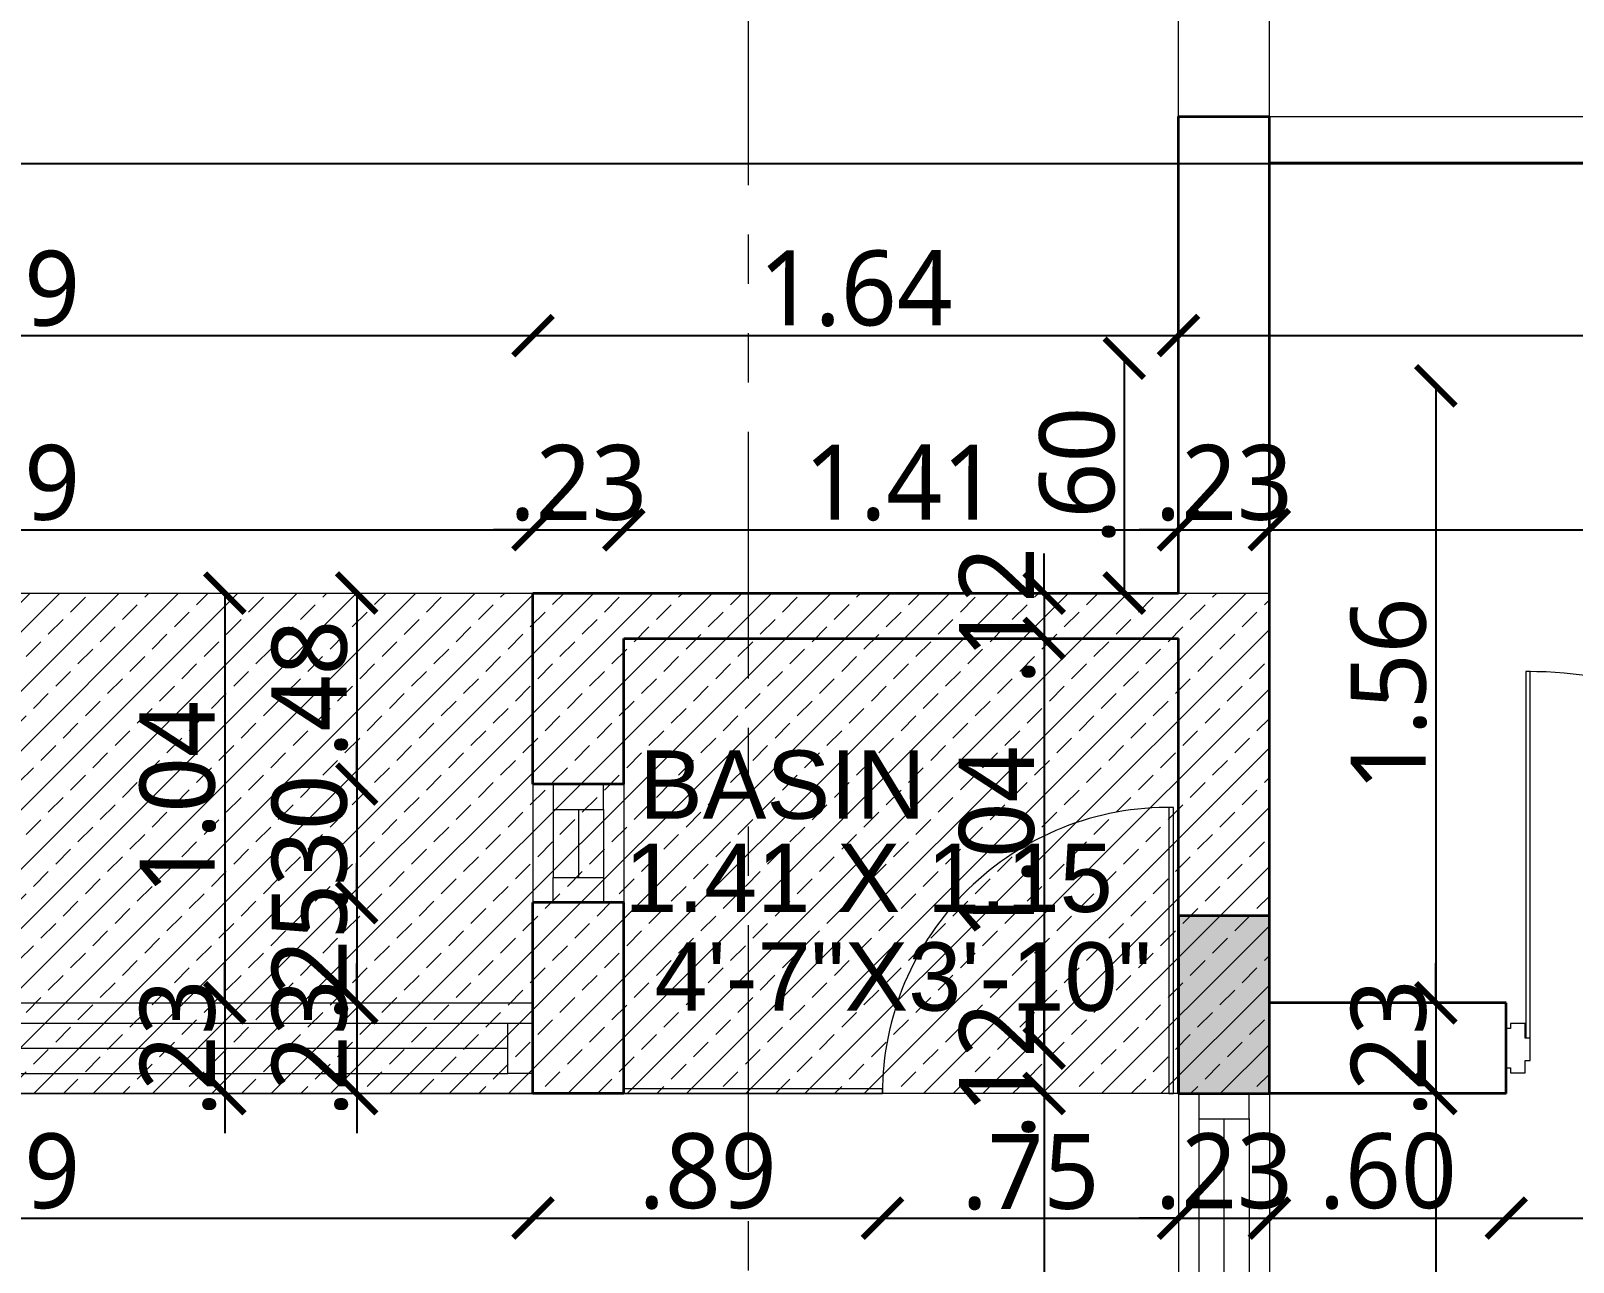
# Model space of a CAD drawing. Extents: x 2450 to 2649, y -7 to 131.
# Drawn here: x 2465.113 to 2469.02, y 97.065 to 100.185 of the extents above; entities that cross this region are included whole.
import ezdxf

# ---------------------------------------------------------------- set-up
doc = ezdxf.new("R2010")
doc.units = 0
doc.header["$MEASUREMENT"] = 0
doc.header["$PDMODE"] = 34
doc.linetypes.add('HIDDEN', pattern=[0.375, 0.25, -0.125])
doc.linetypes.add('PHANTOM2', pattern=[1.25, 0.625, -0.125, 0.125, -0.125, 0.125, -0.125])
for name, color, linetype, lineweight in [('COLUMN', 5, 'Continuous', 35), ('DOOR-WINDOW', 35, 'Continuous', 13), ('DROP', 35, 'Continuous', 13), ('SECTION LINE', 3, 'PHANTOM2', 5), ('terrace-02', 63, 'Continuous', 18), ('TEXT-1', 7, 'Continuous', 9), ('WALL', 30, 'Continuous', 35), ('WINDOW-LINE', 25, 'Continuous', 9)]:
    doc.layers.add(name, color=color, linetype=linetype, lineweight=lineweight)
for name, color, linetype, lineweight, true_color in [('COULMN HATCH', 7, 'Continuous', 13, 0xadadad), ('DIM_1', 7, 'Continuous', 13, 0x000000), ('HEATCH BEAM BOTTOM', 7, 'Continuous', 13, 0x92bdc9), ('R.C.C PROJATION', 7, 'HIDDEN', 13, 0xa32900)]:
    doc.layers.add(name, color=color, linetype=linetype, lineweight=lineweight, true_color=true_color)
doc.styles.add('ARIAL', font='arial.ttf')
doc.styles.get("Standard").update_dxf_attribs({"font": 'malgunsl.ttf'})
doc.dimstyles.new('R07', dxfattribs={"dimtxt": 0.19, "dimasz": 0.1, "dimexe": 0.18, "dimexo": 0.0625, "dimgap": 0.02, "dimtad": 1, "dimzin": 4, "dimdsep": 46, "dimtxsty": 'Standard', "dimblk": 'ARCHTICK', "dimcen": 0, "dimse1": 1, "dimse2": 1, "dimclrd": 256, "dimclre": 48, "dimclrt": 256, "dimadec": 0, "dimazin": 0, "dimtm": 1e-09, "dimtfac": 1, "dimtix": 1, "dimtmove": 1, "dimatfit": 3, "dimfxl": 0.18, "dimtolj": 1, "dimtzin": 0, "dimlwe": 15, "dimarcsym": 0})

# ---------------------------------------------------------------- blocks, each defined once
blk = doc.blocks.new('*U24')
at = {"layer": 'WINDOW-LINE'}
for p, q in [((175536.9, -38809.01), (175536.9, -38700.03)), ((175545.9, -38809.01), (175545.9, -38700.03))]:
    blk.add_line(p, q, dxfattribs=at)
at = {"layer": 'WINDOW-LINE', "color": 35, "true_color": 0x9d754d}
for p, q in [((175538.9, -38806.51), (175538.9, -38702.53)), ((175543.9, -38806.51), (175543.9, -38702.53))]:
    blk.add_line(p, q, dxfattribs=at)
at = {"layer": 'WINDOW-LINE', "color": 4, "true_color": 0x24ffff}
blk.add_line((175541.4, -38806.51), (175541.4, -38702.53), dxfattribs=at)
at = {"layer": 'WINDOW-LINE'}
for points in [[(175536.9, -38700.03), (175545.9, -38700.03), (175545.9, -38700.03), (175536.9, -38700.03)], [(175536.9, -38809.01), (175545.9, -38809.01), (175545.9, -38809.01), (175536.9, -38809.01)]]:
    blk.add_lwpolyline(points, close=True, dxfattribs=at)
at = {"layer": 'WINDOW-LINE', "color": 35, "true_color": 0x9d754d}
for points in [[(175538.9, -38700.03), (175543.9, -38700.03), (175543.9, -38702.53), (175538.9, -38702.53)], [(175538.9, -38809.01), (175543.9, -38809.01), (175543.9, -38806.51), (175538.9, -38806.51)]]:
    blk.add_lwpolyline(points, close=True, dxfattribs=at)
blk = doc.blocks.new('*U44')
at = {"layer": 'WINDOW-LINE'}
for p, q in [((2075.6488, -36.0147), (2075.6488, -38.8247)), ((2075.8788, -36.0147), (2075.8788, -38.8247))]:
    blk.add_line(p, q, dxfattribs=at)
at = {"layer": 'WINDOW-LINE', "color": 35, "true_color": 0x9d754d}
for p, q in [((2075.6999, -36.0786), (2075.6999, -38.7609)), ((2075.8276, -36.0786), (2075.8276, -38.7609))]:
    blk.add_line(p, q, dxfattribs=at)
at = {"layer": 'WINDOW-LINE', "color": 4, "true_color": 0x24ffff}
blk.add_line((2075.7638, -36.0786), (2075.7638, -38.7609), dxfattribs=at)
at = {"layer": 'WINDOW-LINE'}
blk.add_lwpolyline([(2075.6488, -36.0147), (2075.8788, -36.0147), (2075.8788, -36.0147), (2075.6488, -36.0147)], close=True, dxfattribs=at)
at = {"layer": 'WINDOW-LINE', "color": 35, "true_color": 0x9d754d}
blk.add_lwpolyline([(2075.6999, -36.0147), (2075.8276, -36.0147), (2075.8276, -36.0786), (2075.6999, -36.0786)], close=True, dxfattribs=at)
blk = doc.blocks.new('*U15')
at = {"layer": 'DOOR-WINDOW'}
for points in [[(0.0492, 0.954), (0.0492, 0.0263), (0.0605, 0.0263), (0.0605, 0.954), (0.0492, 0.954)], [(0, 0.05), (0, -0.05), (0.0105, -0.05), (0.0105, -0.0625), (0.048, -0.0625), (0.048, -0.0313), (0.0605, -0.0313), (0.0605, 0.025), (0.048, 0.025), (0.048, 0.0625), (0.0105, 0.0625), (0.0105, 0.05)], [(1.05, 0.05), (1.05, -0.05), (1.0395, -0.05), (1.0395, -0.0625), (1.002, -0.0625), (1.002, -0.0313), (0.9895, -0.0313), (0.9895, 0.025), (1.002, 0.025), (1.002, 0.0625), (1.0395, 0.0625), (1.0395, 0.05)]]:
    blk.add_lwpolyline(points, close=True, dxfattribs=at)
blk.add_arc((0.0605, 0.025), 0.929, 360, 90.3667, dxfattribs=at)
blk = doc.blocks.new('*U49')
at = {"layer": 'WINDOW-LINE'}
for p, q in [((175536.9, -38711.77), (175536.9, -38700.03)), ((175545.9, -38711.77), (175545.9, -38700.03))]:
    blk.add_line(p, q, dxfattribs=at)
at = {"layer": 'WINDOW-LINE', "color": 35, "true_color": 0x9d754d}
for p, q in [((175538.9, -38709.27), (175538.9, -38702.53)), ((175543.9, -38709.27), (175543.9, -38702.53))]:
    blk.add_line(p, q, dxfattribs=at)
at = {"layer": 'WINDOW-LINE', "color": 4, "true_color": 0x24ffff}
blk.add_line((175541.4, -38709.27), (175541.4, -38702.53), dxfattribs=at)
at = {"layer": 'WINDOW-LINE'}
for points in [[(175536.9, -38700.03), (175545.9, -38700.03), (175545.9, -38700.03), (175536.9, -38700.03)], [(175536.9, -38711.77), (175545.9, -38711.77), (175545.9, -38711.77), (175536.9, -38711.77)]]:
    blk.add_lwpolyline(points, close=True, dxfattribs=at)
at = {"layer": 'WINDOW-LINE', "color": 35, "true_color": 0x9d754d}
for points in [[(175538.9, -38700.03), (175543.9, -38700.03), (175543.9, -38702.53), (175538.9, -38702.53)], [(175538.9, -38711.77), (175543.9, -38711.77), (175543.9, -38709.27), (175538.9, -38709.27)]]:
    blk.add_lwpolyline(points, close=True, dxfattribs=at)
blk = doc.blocks.new('_ArchTick')
at = {"color": 0, "linetype": 'ByBlock', "const_width": 0.15}
blk.add_lwpolyline([(-0.5, -0.5), (0.5, 0.5)], dxfattribs=at)
blk = doc.blocks.new('*D3632')
at = {"layer": 'DEFPOINTS', "color": 0, "transparency": 16777216}
for p in [(2466.3851, 98.9208), (2466.3851, 98.7604), (2463.6001, 98.5304)]:
    blk.add_point(p, dxfattribs=at)
at = {"layer": 'DIM_1', "lineweight": -2, "transparency": 16777216}
blk.add_line((2463.6001, 98.9208), (2466.3851, 98.9208), dxfattribs=at)
at = {"layer": 'DIM_1', "lineweight": -2, "transparency": 16777216, "xscale": 0.1, "yscale": 0.1, "zscale": 0.1, "rotation": 180}
blk.add_blockref('_ArchTick', (2463.6001, 98.9208), dxfattribs=at)
at = {"layer": 'DIM_1', "lineweight": -2, "transparency": 16777216, "xscale": 0.1, "yscale": 0.1, "zscale": 0.1}
blk.add_blockref('_ArchTick', (2466.3851, 98.9208), dxfattribs=at)
at = {"layer": 'DIM_1', "transparency": 16777216, "insert": (2464.9926, 99.0391), "char_height": 0.19, "attachment_point": 5}
blk.add_mtext('\\A1;2.79', dxfattribs=at)
blk = doc.blocks.new('*D3633')
at = {"layer": 'DEFPOINTS', "color": 0, "transparency": 16777216}
for p in [(2466.6151, 98.9208), (2466.3851, 98.7604), (2466.6151, 98.6454)]:
    blk.add_point(p, dxfattribs=at)
at = {"layer": 'DIM_1', "lineweight": -2, "transparency": 16777216}
for p, q in [((2466.3851, 98.9208), (2466.2851, 98.9208)), ((2466.3851, 98.9208), (2466.6151, 98.9208)), ((2466.6151, 98.9208), (2466.7151, 98.9208))]:
    blk.add_line(p, q, dxfattribs=at)
at = {"layer": 'DIM_1', "lineweight": -2, "transparency": 16777216, "xscale": 0.1, "yscale": 0.1, "zscale": 0.1}
blk.add_blockref('_ArchTick', (2466.3851, 98.9208), dxfattribs=at)
at = {"layer": 'DIM_1', "lineweight": -2, "transparency": 16777216, "xscale": 0.1, "yscale": 0.1, "zscale": 0.1, "rotation": 180}
blk.add_blockref('_ArchTick', (2466.6151, 98.9208), dxfattribs=at)
at = {"layer": 'DIM_1', "transparency": 16777216, "insert": (2466.5001, 99.0391), "char_height": 0.19, "attachment_point": 5}
blk.add_mtext('\\A1;.23', dxfattribs=at)
blk = doc.blocks.new('*D3634')
at = {"layer": 'DEFPOINTS', "color": 0, "transparency": 16777216}
for p in [(2468.0201, 98.9208), (2466.6151, 98.6454), (2468.0201, 98.6454)]:
    blk.add_point(p, dxfattribs=at)
at = {"layer": 'DIM_1', "lineweight": -2, "transparency": 16777216}
blk.add_line((2466.6151, 98.9208), (2468.0201, 98.9208), dxfattribs=at)
at = {"layer": 'DIM_1', "lineweight": -2, "transparency": 16777216, "xscale": 0.1, "yscale": 0.1, "zscale": 0.1, "rotation": 180}
blk.add_blockref('_ArchTick', (2466.6151, 98.9208), dxfattribs=at)
at = {"layer": 'DIM_1', "lineweight": -2, "transparency": 16777216, "xscale": 0.1, "yscale": 0.1, "zscale": 0.1}
blk.add_blockref('_ArchTick', (2468.0201, 98.9208), dxfattribs=at)
at = {"layer": 'DIM_1', "transparency": 16777216, "insert": (2467.3176, 99.0393), "char_height": 0.19, "attachment_point": 5}
blk.add_mtext('\\A1;1.41', dxfattribs=at)
blk = doc.blocks.new('*D3635')
at = {"layer": 'DEFPOINTS', "color": 0, "transparency": 16777216}
for p in [(2468.2501, 98.9208), (2468.0201, 98.6454), (2468.2501, 98.6454)]:
    blk.add_point(p, dxfattribs=at)
at = {"layer": 'DIM_1', "lineweight": -2, "transparency": 16777216}
for p, q in [((2468.0201, 98.9208), (2467.9201, 98.9208)), ((2468.0201, 98.9208), (2468.2501, 98.9208)), ((2468.2501, 98.9208), (2468.3501, 98.9208))]:
    blk.add_line(p, q, dxfattribs=at)
at = {"layer": 'DIM_1', "lineweight": -2, "transparency": 16777216, "xscale": 0.1, "yscale": 0.1, "zscale": 0.1}
blk.add_blockref('_ArchTick', (2468.0201, 98.9208), dxfattribs=at)
at = {"layer": 'DIM_1', "lineweight": -2, "transparency": 16777216, "xscale": 0.1, "yscale": 0.1, "zscale": 0.1, "rotation": 180}
blk.add_blockref('_ArchTick', (2468.2501, 98.9208), dxfattribs=at)
at = {"layer": 'DIM_1', "transparency": 16777216, "insert": (2468.1351, 99.0391), "char_height": 0.19, "attachment_point": 5}
blk.add_mtext('\\A1;.23', dxfattribs=at)
blk = doc.blocks.new('*D3636')
at = {"layer": 'DEFPOINTS', "color": 0, "transparency": 16777216}
for p in [(2472.8201, 98.9208), (2468.2501, 98.6454), (2472.8201, 98.6454)]:
    blk.add_point(p, dxfattribs=at)
at = {"layer": 'DIM_1', "lineweight": -2, "transparency": 16777216}
blk.add_line((2468.2501, 98.9208), (2472.8201, 98.9208), dxfattribs=at)
at = {"layer": 'DIM_1', "lineweight": -2, "transparency": 16777216, "xscale": 0.1, "yscale": 0.1, "zscale": 0.1, "rotation": 180}
blk.add_blockref('_ArchTick', (2468.2501, 98.9208), dxfattribs=at)
at = {"layer": 'DIM_1', "lineweight": -2, "transparency": 16777216, "xscale": 0.1, "yscale": 0.1, "zscale": 0.1}
blk.add_blockref('_ArchTick', (2472.8201, 98.9208), dxfattribs=at)
at = {"layer": 'DIM_1', "transparency": 16777216, "insert": (2470.5351, 99.0375), "char_height": 0.19, "attachment_point": 5}
blk.add_mtext('\\A1;4.57', dxfattribs=at)
blk = doc.blocks.new('*D3641')
at = {"layer": 'DEFPOINTS', "color": 0, "transparency": 16777216}
for p in [(2466.3851, 99.4128), (2463.6001, 98.879), (2466.3851, 98.879)]:
    blk.add_point(p, dxfattribs=at)
at = {"layer": 'DIM_1', "lineweight": -2, "transparency": 16777216}
blk.add_line((2463.6001, 99.4128), (2466.3851, 99.4128), dxfattribs=at)
at = {"layer": 'DIM_1', "lineweight": -2, "transparency": 16777216, "xscale": 0.1, "yscale": 0.1, "zscale": 0.1, "rotation": 180}
blk.add_blockref('_ArchTick', (2463.6001, 99.4128), dxfattribs=at)
at = {"layer": 'DIM_1', "lineweight": -2, "transparency": 16777216, "xscale": 0.1, "yscale": 0.1, "zscale": 0.1}
blk.add_blockref('_ArchTick', (2466.3851, 99.4128), dxfattribs=at)
at = {"layer": 'DIM_1', "transparency": 16777216, "insert": (2464.9926, 99.531), "char_height": 0.19, "attachment_point": 5}
blk.add_mtext('\\A1;2.79', dxfattribs=at)
blk = doc.blocks.new('*D3642')
at = {"layer": 'DEFPOINTS', "color": 0, "transparency": 16777216}
for p in [(2468.0201, 99.4128), (2466.3851, 98.879), (2468.0201, 98.879)]:
    blk.add_point(p, dxfattribs=at)
at = {"layer": 'DIM_1', "lineweight": -2, "transparency": 16777216}
blk.add_line((2466.3851, 99.4128), (2468.0201, 99.4128), dxfattribs=at)
at = {"layer": 'DIM_1', "lineweight": -2, "transparency": 16777216, "xscale": 0.1, "yscale": 0.1, "zscale": 0.1, "rotation": 180}
blk.add_blockref('_ArchTick', (2466.3851, 99.4128), dxfattribs=at)
at = {"layer": 'DIM_1', "lineweight": -2, "transparency": 16777216, "xscale": 0.1, "yscale": 0.1, "zscale": 0.1}
blk.add_blockref('_ArchTick', (2468.0201, 99.4128), dxfattribs=at)
at = {"layer": 'DIM_1', "transparency": 16777216, "insert": (2467.2026, 99.5315), "char_height": 0.19, "attachment_point": 5}
blk.add_mtext('\\A1;1.64', dxfattribs=at)
blk = doc.blocks.new('*D3643')
at = {"layer": 'DEFPOINTS', "color": 0, "transparency": 16777216}
for p in [(2473.0501, 99.4128), (2468.0201, 98.879), (2473.0501, 98.764)]:
    blk.add_point(p, dxfattribs=at)
at = {"layer": 'DIM_1', "lineweight": -2, "transparency": 16777216}
blk.add_line((2468.0201, 99.4128), (2473.0501, 99.4128), dxfattribs=at)
at = {"layer": 'DIM_1', "lineweight": -2, "transparency": 16777216, "xscale": 0.1, "yscale": 0.1, "zscale": 0.1, "rotation": 180}
blk.add_blockref('_ArchTick', (2468.0201, 99.4128), dxfattribs=at)
at = {"layer": 'DIM_1', "lineweight": -2, "transparency": 16777216, "xscale": 0.1, "yscale": 0.1, "zscale": 0.1}
blk.add_blockref('_ArchTick', (2473.0501, 99.4128), dxfattribs=at)
at = {"layer": 'DIM_1', "transparency": 16777216, "insert": (2470.5351, 99.5311), "char_height": 0.19, "attachment_point": 5}
blk.add_mtext('\\A1;5.03', dxfattribs=at)
blk = doc.blocks.new('*D3315')
at = {"layer": 'DEFPOINTS', "color": 0, "transparency": 16777216}
for p in [(2466.3851, 98.7604), (2465.6045, 97.7224), (2466.3851, 97.7224)]:
    blk.add_point(p, dxfattribs=at)
at = {"layer": 'DIM_1', "lineweight": -2, "transparency": 16777216}
blk.add_line((2465.6045, 98.7604), (2465.6045, 97.7224), dxfattribs=at)
at = {"layer": 'DIM_1', "lineweight": -2, "transparency": 16777216, "xscale": 0.1, "yscale": 0.1, "zscale": 0.1}
for p, rotation in [((2465.6045, 98.7604), 90), ((2465.6045, 97.7224), 270)]:
    blk.add_blockref('_ArchTick', p, dxfattribs=dict(at, rotation=rotation))
at = {"layer": 'DIM_1', "transparency": 16777216, "insert": (2465.4857, 98.2414), "char_height": 0.19, "attachment_point": 5, "rotation": 90}
blk.add_mtext('\\A1;1.04', dxfattribs=at)
blk = doc.blocks.new('*D3316')
at = {"layer": 'DEFPOINTS', "color": 0, "transparency": 16777216}
for p in [(2466.3851, 97.7224), (2465.6045, 97.4924), (2466.3851, 97.4924)]:
    blk.add_point(p, dxfattribs=at)
at = {"layer": 'DIM_1', "lineweight": -2, "transparency": 16777216}
for p, q in [((2465.6045, 97.7224), (2465.6045, 97.8224)), ((2465.6045, 97.7224), (2465.6045, 97.4924)), ((2465.6045, 97.4924), (2465.6045, 97.3924))]:
    blk.add_line(p, q, dxfattribs=at)
at = {"layer": 'DIM_1', "lineweight": -2, "transparency": 16777216, "xscale": 0.1, "yscale": 0.1, "zscale": 0.1}
for p, rotation in [((2465.6045, 97.7224), 270), ((2465.6045, 97.4924), 90)]:
    blk.add_blockref('_ArchTick', p, dxfattribs=dict(at, rotation=rotation))
at = {"layer": 'DIM_1', "transparency": 16777216, "insert": (2465.4862, 97.6074), "char_height": 0.19, "attachment_point": 5, "rotation": 90}
blk.add_mtext('\\A1;.23', dxfattribs=at)
blk = doc.blocks.new('*D3317')
at = {"layer": 'DEFPOINTS', "color": 0, "transparency": 16777216}
for p in [(2468.0201, 98.7604), (2467.6797, 98.6454), (2468.0201, 98.6454)]:
    blk.add_point(p, dxfattribs=at)
at = {"layer": 'DIM_1', "lineweight": -2, "transparency": 16777216}
for p, q in [((2467.6797, 98.7604), (2467.6797, 98.8604)), ((2467.6797, 98.7604), (2467.6797, 98.6454)), ((2467.6797, 98.6454), (2467.6797, 98.5454))]:
    blk.add_line(p, q, dxfattribs=at)
at = {"layer": 'DIM_1', "lineweight": -2, "transparency": 16777216, "xscale": 0.1, "yscale": 0.1, "zscale": 0.1}
for p, rotation in [((2467.6797, 98.7604), 270), ((2467.6797, 98.6454), 90)]:
    blk.add_blockref('_ArchTick', p, dxfattribs=dict(at, rotation=rotation))
at = {"layer": 'DIM_1', "transparency": 16777216, "insert": (2467.5612, 98.7029), "char_height": 0.19, "attachment_point": 5, "rotation": 90}
blk.add_mtext('\\A1;.12', dxfattribs=at)
blk = doc.blocks.new('*D3318')
at = {"layer": 'DEFPOINTS', "color": 0, "transparency": 16777216}
for p in [(2468.0201, 98.6454), (2466.6151, 97.6074), (2467.6797, 97.6074)]:
    blk.add_point(p, dxfattribs=at)
at = {"layer": 'DIM_1', "lineweight": -2, "transparency": 16777216}
blk.add_line((2467.6797, 98.6454), (2467.6797, 97.6074), dxfattribs=at)
at = {"layer": 'DIM_1', "lineweight": -2, "transparency": 16777216, "xscale": 0.1, "yscale": 0.1, "zscale": 0.1}
for p, rotation in [((2467.6797, 98.6454), 90), ((2467.6797, 97.6074), 270)]:
    blk.add_blockref('_ArchTick', p, dxfattribs=dict(at, rotation=rotation))
at = {"layer": 'DIM_1', "transparency": 16777216, "insert": (2467.5609, 98.1264), "char_height": 0.19, "attachment_point": 5, "rotation": 90}
blk.add_mtext('\\A1;1.04', dxfattribs=at)
blk = doc.blocks.new('*D3319')
at = {"layer": 'DEFPOINTS', "color": 0, "transparency": 16777216}
for p in [(2466.6151, 97.6074), (2466.8276, 97.4924), (2467.6797, 97.4924)]:
    blk.add_point(p, dxfattribs=at)
at = {"layer": 'DIM_1', "lineweight": -2, "transparency": 16777216}
for p, q in [((2467.6797, 97.6074), (2467.6797, 97.7074)), ((2467.6797, 97.6074), (2467.6797, 97.4924)), ((2467.6797, 97.4924), (2467.6797, 97.3924))]:
    blk.add_line(p, q, dxfattribs=at)
at = {"layer": 'DIM_1', "lineweight": -2, "transparency": 16777216, "xscale": 0.1, "yscale": 0.1, "zscale": 0.1}
for p, rotation in [((2467.6797, 97.6074), 270), ((2467.6797, 97.4924), 90)]:
    blk.add_blockref('_ArchTick', p, dxfattribs=dict(at, rotation=rotation))
at = {"layer": 'DIM_1', "transparency": 16777216, "insert": (2467.5612, 97.5499), "char_height": 0.19, "attachment_point": 5, "rotation": 90}
blk.add_mtext('\\A1;.12', dxfattribs=at)
blk = doc.blocks.new('*D3320')
at = {"layer": 'DEFPOINTS', "color": 0, "transparency": 16777216}
for p in [(2466.8276, 97.4924), (2467.6797, 93.6824), (2467.7201, 93.6824)]:
    blk.add_point(p, dxfattribs=at)
at = {"layer": 'DIM_1', "lineweight": -2, "transparency": 16777216}
blk.add_line((2467.6797, 97.4924), (2467.6797, 93.6824), dxfattribs=at)
at = {"layer": 'DIM_1', "lineweight": -2, "transparency": 16777216, "xscale": 0.1, "yscale": 0.1, "zscale": 0.1}
for p, rotation in [((2467.6797, 97.4924), 90), ((2467.6797, 93.6824), 270)]:
    blk.add_blockref('_ArchTick', p, dxfattribs=dict(at, rotation=rotation))
at = {"layer": 'DIM_1', "transparency": 16777216, "insert": (2467.5609, 95.5874), "char_height": 0.19, "attachment_point": 5, "rotation": 90}
blk.add_mtext('\\A1;3.81', dxfattribs=at)
blk = doc.blocks.new('*D3338')
at = {"layer": 'DEFPOINTS', "color": 0, "transparency": 16777216}
for p in [(2468.2501, 99.2854), (2468.5502, 97.7225), (2468.6716, 97.7225)]:
    blk.add_point(p, dxfattribs=at)
at = {"layer": 'DIM_1', "lineweight": -2, "transparency": 16777216}
blk.add_line((2468.6716, 99.2854), (2468.6716, 97.7225), dxfattribs=at)
at = {"layer": 'DIM_1', "lineweight": -2, "transparency": 16777216, "xscale": 0.1, "yscale": 0.1, "zscale": 0.1}
for p, rotation in [((2468.6716, 99.2854), 90), ((2468.6716, 97.7225), 270)]:
    blk.add_blockref('_ArchTick', p, dxfattribs=dict(at, rotation=rotation))
at = {"layer": 'DIM_1', "transparency": 16777216, "insert": (2468.5529, 98.5039), "char_height": 0.19, "attachment_point": 5, "rotation": 90}
blk.add_mtext('\\A1;1.56', dxfattribs=at)
blk = doc.blocks.new('*D3339')
at = {"layer": 'DEFPOINTS', "color": 0, "transparency": 16777216}
for p in [(2468.5502, 97.7225), (2468.5502, 97.4925), (2468.6716, 97.4925)]:
    blk.add_point(p, dxfattribs=at)
at = {"layer": 'DIM_1', "lineweight": -2, "transparency": 16777216}
for p, q in [((2468.6716, 97.7225), (2468.6716, 97.8225)), ((2468.6716, 97.7225), (2468.6716, 97.4925)), ((2468.6716, 97.4925), (2468.6716, 97.3925))]:
    blk.add_line(p, q, dxfattribs=at)
at = {"layer": 'DIM_1', "lineweight": -2, "transparency": 16777216, "xscale": 0.1, "yscale": 0.1, "zscale": 0.1}
for p, rotation in [((2468.6716, 97.7225), 270), ((2468.6716, 97.4925), 90)]:
    blk.add_blockref('_ArchTick', p, dxfattribs=dict(at, rotation=rotation))
at = {"layer": 'DIM_1', "transparency": 16777216, "insert": (2468.5533, 97.6075), "char_height": 0.19, "attachment_point": 5, "rotation": 90}
blk.add_mtext('\\A1;.23', dxfattribs=at)
blk = doc.blocks.new('*D3340')
at = {"layer": 'DEFPOINTS', "color": 0, "transparency": 16777216}
for p in [(2468.5502, 97.4925), (2468.4701, 93.6824), (2468.6716, 93.6824)]:
    blk.add_point(p, dxfattribs=at)
at = {"layer": 'DIM_1', "lineweight": -2, "transparency": 16777216}
blk.add_line((2468.6716, 97.4925), (2468.6716, 93.6824), dxfattribs=at)
at = {"layer": 'DIM_1', "lineweight": -2, "transparency": 16777216, "xscale": 0.1, "yscale": 0.1, "zscale": 0.1}
for p, rotation in [((2468.6716, 97.4925), 90), ((2468.6716, 93.6824), 270)]:
    blk.add_blockref('_ArchTick', p, dxfattribs=dict(at, rotation=rotation))
at = {"layer": 'DIM_1', "transparency": 16777216, "insert": (2468.5528, 95.5874), "char_height": 0.19, "attachment_point": 5, "rotation": 90}
blk.add_mtext('\\A1;3.81', dxfattribs=at)
blk = doc.blocks.new('*D3745')
at = {"layer": 'DEFPOINTS', "color": 0, "transparency": 16777216}
for p in [(2466.3851, 97.6074), (2463.6001, 97.4924), (2466.3851, 97.177)]:
    blk.add_point(p, dxfattribs=at)
at = {"layer": 'DIM_1', "lineweight": -2, "transparency": 16777216}
blk.add_line((2463.6001, 97.177), (2466.3851, 97.177), dxfattribs=at)
at = {"layer": 'DIM_1', "lineweight": -2, "transparency": 16777216, "xscale": 0.1, "yscale": 0.1, "zscale": 0.1, "rotation": 180}
blk.add_blockref('_ArchTick', (2463.6001, 97.177), dxfattribs=at)
at = {"layer": 'DIM_1', "lineweight": -2, "transparency": 16777216, "xscale": 0.1, "yscale": 0.1, "zscale": 0.1}
blk.add_blockref('_ArchTick', (2466.3851, 97.177), dxfattribs=at)
at = {"layer": 'DIM_1', "transparency": 16777216, "insert": (2464.9926, 97.2952), "char_height": 0.19, "attachment_point": 5}
blk.add_mtext('\\A1;2.79', dxfattribs=at)
blk = doc.blocks.new('*D3746')
at = {"layer": 'DEFPOINTS', "color": 0, "transparency": 16777216}
for p in [(2466.3851, 97.6074), (2467.2701, 97.5499), (2467.2701, 97.177)]:
    blk.add_point(p, dxfattribs=at)
at = {"layer": 'DIM_1', "lineweight": -2, "transparency": 16777216}
blk.add_line((2466.3851, 97.177), (2467.2701, 97.177), dxfattribs=at)
at = {"layer": 'DIM_1', "lineweight": -2, "transparency": 16777216, "xscale": 0.1, "yscale": 0.1, "zscale": 0.1, "rotation": 180}
blk.add_blockref('_ArchTick', (2466.3851, 97.177), dxfattribs=at)
at = {"layer": 'DIM_1', "lineweight": -2, "transparency": 16777216, "xscale": 0.1, "yscale": 0.1, "zscale": 0.1}
blk.add_blockref('_ArchTick', (2467.2701, 97.177), dxfattribs=at)
at = {"layer": 'DIM_1', "transparency": 16777216, "insert": (2466.8276, 97.2953), "char_height": 0.19, "attachment_point": 5}
blk.add_mtext('\\A1;.89', dxfattribs=at)
blk = doc.blocks.new('*D3747')
at = {"layer": 'DEFPOINTS', "color": 0, "transparency": 16777216}
for p in [(2467.2701, 97.5499), (2468.0201, 97.5499), (2468.0201, 97.177)]:
    blk.add_point(p, dxfattribs=at)
at = {"layer": 'DIM_1', "lineweight": -2, "transparency": 16777216}
blk.add_line((2467.2701, 97.177), (2468.0201, 97.177), dxfattribs=at)
at = {"layer": 'DIM_1', "lineweight": -2, "transparency": 16777216, "xscale": 0.1, "yscale": 0.1, "zscale": 0.1, "rotation": 180}
blk.add_blockref('_ArchTick', (2467.2701, 97.177), dxfattribs=at)
at = {"layer": 'DIM_1', "lineweight": -2, "transparency": 16777216, "xscale": 0.1, "yscale": 0.1, "zscale": 0.1}
blk.add_blockref('_ArchTick', (2468.0201, 97.177), dxfattribs=at)
at = {"layer": 'DIM_1', "transparency": 16777216, "insert": (2467.6451, 97.2936), "char_height": 0.19, "attachment_point": 5}
blk.add_mtext('\\A1;.75', dxfattribs=at)
blk = doc.blocks.new('*D3748')
at = {"layer": 'DEFPOINTS', "color": 0, "transparency": 16777216}
for p in [(2468.0201, 97.5499), (2468.2502, 97.4924), (2468.2502, 97.177)]:
    blk.add_point(p, dxfattribs=at)
at = {"layer": 'DIM_1', "lineweight": -2, "transparency": 16777216}
for p, q in [((2468.0201, 97.177), (2467.9201, 97.177)), ((2468.0201, 97.177), (2468.2502, 97.177)), ((2468.2502, 97.177), (2468.3502, 97.177))]:
    blk.add_line(p, q, dxfattribs=at)
at = {"layer": 'DIM_1', "lineweight": -2, "transparency": 16777216, "xscale": 0.1, "yscale": 0.1, "zscale": 0.1}
blk.add_blockref('_ArchTick', (2468.0201, 97.177), dxfattribs=at)
at = {"layer": 'DIM_1', "lineweight": -2, "transparency": 16777216, "xscale": 0.1, "yscale": 0.1, "zscale": 0.1, "rotation": 180}
blk.add_blockref('_ArchTick', (2468.2502, 97.177), dxfattribs=at)
at = {"layer": 'DIM_1', "transparency": 16777216, "insert": (2468.1352, 97.2953), "char_height": 0.19, "attachment_point": 5}
blk.add_mtext('\\A1;.23', dxfattribs=at)
blk = doc.blocks.new('*D3749')
at = {"layer": 'DEFPOINTS', "color": 0, "transparency": 16777216}
for p in [(2468.2502, 97.4924), (2468.8502, 97.4925), (2468.8502, 97.177)]:
    blk.add_point(p, dxfattribs=at)
at = {"layer": 'DIM_1', "lineweight": -2, "transparency": 16777216}
blk.add_line((2468.2502, 97.177), (2468.8502, 97.177), dxfattribs=at)
at = {"layer": 'DIM_1', "lineweight": -2, "transparency": 16777216, "xscale": 0.1, "yscale": 0.1, "zscale": 0.1, "rotation": 180}
blk.add_blockref('_ArchTick', (2468.2502, 97.177), dxfattribs=at)
at = {"layer": 'DIM_1', "lineweight": -2, "transparency": 16777216, "xscale": 0.1, "yscale": 0.1, "zscale": 0.1}
blk.add_blockref('_ArchTick', (2468.8502, 97.177), dxfattribs=at)
at = {"layer": 'DIM_1', "transparency": 16777216, "insert": (2468.5502, 97.2953), "char_height": 0.19, "attachment_point": 5}
blk.add_mtext('\\A1;.60', dxfattribs=at)
blk = doc.blocks.new('*D3750')
at = {"layer": 'DEFPOINTS', "color": 0, "transparency": 16777216}
for p in [(2468.8502, 97.4925), (2469.9002, 97.4925), (2469.9002, 97.177)]:
    blk.add_point(p, dxfattribs=at)
at = {"layer": 'DIM_1', "lineweight": -2, "transparency": 16777216}
blk.add_line((2468.8502, 97.177), (2469.9002, 97.177), dxfattribs=at)
at = {"layer": 'DIM_1', "lineweight": -2, "transparency": 16777216, "xscale": 0.1, "yscale": 0.1, "zscale": 0.1, "rotation": 180}
blk.add_blockref('_ArchTick', (2468.8502, 97.177), dxfattribs=at)
at = {"layer": 'DIM_1', "lineweight": -2, "transparency": 16777216, "xscale": 0.1, "yscale": 0.1, "zscale": 0.1}
blk.add_blockref('_ArchTick', (2469.9002, 97.177), dxfattribs=at)
at = {"layer": 'DIM_1', "transparency": 16777216, "insert": (2469.3752, 97.2958), "char_height": 0.19, "attachment_point": 5}
blk.add_mtext('\\A1;1.05', dxfattribs=at)
blk = doc.blocks.new('*D3760')
at = {"layer": 'DEFPOINTS', "color": 0, "transparency": 16777216}
for p in [(2468.0201, 97.4924), (2463.1501, 96.3824), (2468.0201, 96.0245)]:
    blk.add_point(p, dxfattribs=at)
at = {"layer": 'DIM_1', "lineweight": -2, "transparency": 16777216}
blk.add_line((2463.1501, 96.0245), (2468.0201, 96.0245), dxfattribs=at)
at = {"layer": 'DIM_1', "lineweight": -2, "transparency": 16777216, "xscale": 0.1, "yscale": 0.1, "zscale": 0.1, "rotation": 180}
blk.add_blockref('_ArchTick', (2463.1501, 96.0245), dxfattribs=at)
at = {"layer": 'DIM_1', "lineweight": -2, "transparency": 16777216, "xscale": 0.1, "yscale": 0.1, "zscale": 0.1}
blk.add_blockref('_ArchTick', (2468.0201, 96.0245), dxfattribs=at)
at = {"layer": 'DIM_1', "transparency": 16777216, "insert": (2465.5851, 96.1428), "char_height": 0.19, "attachment_point": 5}
blk.add_mtext('\\A1;4.87', dxfattribs=at)
blk = doc.blocks.new('*D3761')
at = {"layer": 'DEFPOINTS', "color": 0, "transparency": 16777216}
for p in [(2468.0201, 97.4924), (2468.2501, 97.4924), (2468.2501, 96.0245)]:
    blk.add_point(p, dxfattribs=at)
at = {"layer": 'DIM_1', "lineweight": -2, "transparency": 16777216}
for p, q in [((2468.0201, 96.0245), (2467.9201, 96.0245)), ((2468.0201, 96.0245), (2468.2501, 96.0245)), ((2468.2501, 96.0245), (2468.3501, 96.0245))]:
    blk.add_line(p, q, dxfattribs=at)
at = {"layer": 'DIM_1', "lineweight": -2, "transparency": 16777216, "xscale": 0.1, "yscale": 0.1, "zscale": 0.1}
blk.add_blockref('_ArchTick', (2468.0201, 96.0245), dxfattribs=at)
at = {"layer": 'DIM_1', "lineweight": -2, "transparency": 16777216, "xscale": 0.1, "yscale": 0.1, "zscale": 0.1, "rotation": 180}
blk.add_blockref('_ArchTick', (2468.2501, 96.0245), dxfattribs=at)
at = {"layer": 'DIM_1', "transparency": 16777216, "insert": (2468.1351, 96.1428), "char_height": 0.19, "attachment_point": 5}
blk.add_mtext('\\A1;.23', dxfattribs=at)
blk = doc.blocks.new('*D3762')
at = {"layer": 'DEFPOINTS', "color": 0, "transparency": 16777216}
for p in [(2468.2501, 97.4924), (2472.8202, 96.6875), (2472.8202, 96.0245)]:
    blk.add_point(p, dxfattribs=at)
at = {"layer": 'DIM_1', "lineweight": -2, "transparency": 16777216}
blk.add_line((2468.2501, 96.0245), (2472.8202, 96.0245), dxfattribs=at)
at = {"layer": 'DIM_1', "lineweight": -2, "transparency": 16777216, "xscale": 0.1, "yscale": 0.1, "zscale": 0.1, "rotation": 180}
blk.add_blockref('_ArchTick', (2468.2501, 96.0245), dxfattribs=at)
at = {"layer": 'DIM_1', "lineweight": -2, "transparency": 16777216, "xscale": 0.1, "yscale": 0.1, "zscale": 0.1}
blk.add_blockref('_ArchTick', (2472.8202, 96.0245), dxfattribs=at)
at = {"layer": 'DIM_1', "transparency": 16777216, "insert": (2470.5352, 96.1411), "char_height": 0.19, "attachment_point": 5}
blk.add_mtext('\\A1;4.57', dxfattribs=at)
blk = doc.blocks.new('*D3834')
at = {"layer": 'DEFPOINTS', "color": 0, "transparency": 16777216}
for p in [(2455.1828, 99.8479), (2473.0501, 99.2854), (2455.1828, 98.7604)]:
    blk.add_point(p, dxfattribs=at)
at = {"layer": 'DIM_1', "lineweight": -2, "transparency": 16777216}
blk.add_line((2473.0501, 99.8479), (2455.1828, 99.8479), dxfattribs=at)
at = {"layer": 'DIM_1', "lineweight": -2, "transparency": 16777216, "xscale": 0.1, "yscale": 0.1, "zscale": 0.1, "rotation": 180}
blk.add_blockref('_ArchTick', (2455.1828, 99.8479), dxfattribs=at)
at = {"layer": 'DIM_1', "lineweight": -2, "transparency": 16777216, "xscale": 0.1, "yscale": 0.1, "zscale": 0.1}
blk.add_blockref('_ArchTick', (2473.0501, 99.8479), dxfattribs=at)
at = {"layer": 'DIM_1', "transparency": 16777216, "insert": (2464.1165, 99.9667), "char_height": 0.19, "attachment_point": 5}
blk.add_mtext('\\A1;17.87', dxfattribs=at)
blk = doc.blocks.new('*D4112')
at = {"layer": 'DEFPOINTS', "color": 0, "transparency": 16777216}
for p in [(2466.3851, 98.7604), (2465.9386, 98.2764), (2466.5001, 98.2764)]:
    blk.add_point(p, dxfattribs=at)
at = {"layer": 'DIM_1', "lineweight": -2, "transparency": 16777216}
blk.add_line((2465.9386, 98.7604), (2465.9386, 98.2764), dxfattribs=at)
at = {"layer": 'DIM_1', "lineweight": -2, "transparency": 16777216, "xscale": 0.1, "yscale": 0.1, "zscale": 0.1}
for p, rotation in [((2465.9386, 98.7604), 90), ((2465.9386, 98.2764), 270)]:
    blk.add_blockref('_ArchTick', p, dxfattribs=dict(at, rotation=rotation))
at = {"layer": 'DIM_1', "transparency": 16777216, "insert": (2465.8203, 98.5184), "char_height": 0.19, "attachment_point": 5, "rotation": 90}
blk.add_mtext('\\A1;.48', dxfattribs=at)
blk = doc.blocks.new('*D4113')
at = {"layer": 'DEFPOINTS', "color": 0, "transparency": 16777216}
for p in [(2466.5001, 98.2764), (2465.9386, 97.9764), (2466.5001, 97.9764)]:
    blk.add_point(p, dxfattribs=at)
at = {"layer": 'DIM_1', "lineweight": -2, "transparency": 16777216}
for p, q in [((2465.9386, 98.2764), (2465.9386, 98.3764)), ((2465.9386, 98.2764), (2465.9386, 97.9764)), ((2465.9386, 97.9764), (2465.9386, 97.8764))]:
    blk.add_line(p, q, dxfattribs=at)
at = {"layer": 'DIM_1', "lineweight": -2, "transparency": 16777216, "xscale": 0.1, "yscale": 0.1, "zscale": 0.1}
for p, rotation in [((2465.9386, 98.2764), 270), ((2465.9386, 97.9764), 90)]:
    blk.add_blockref('_ArchTick', p, dxfattribs=dict(at, rotation=rotation))
at = {"layer": 'DIM_1', "transparency": 16777216, "insert": (2465.8203, 98.1264), "char_height": 0.19, "attachment_point": 5, "rotation": 90}
blk.add_mtext('\\A1;.30', dxfattribs=at)
blk = doc.blocks.new('*D4114')
at = {"layer": 'DEFPOINTS', "color": 0, "transparency": 16777216}
for p in [(2466.5001, 97.9764), (2465.9386, 97.7224), (2466.3851, 97.7224)]:
    blk.add_point(p, dxfattribs=at)
at = {"layer": 'DIM_1', "lineweight": -2, "transparency": 16777216}
for p, q in [((2465.9386, 97.9764), (2465.9386, 98.0764)), ((2465.9386, 97.9764), (2465.9386, 97.7224)), ((2465.9386, 97.7224), (2465.9386, 97.6224))]:
    blk.add_line(p, q, dxfattribs=at)
at = {"layer": 'DIM_1', "lineweight": -2, "transparency": 16777216, "xscale": 0.1, "yscale": 0.1, "zscale": 0.1}
for p, rotation in [((2465.9386, 97.9764), 270), ((2465.9386, 97.7224), 90)]:
    blk.add_blockref('_ArchTick', p, dxfattribs=dict(at, rotation=rotation))
at = {"layer": 'DIM_1', "transparency": 16777216, "insert": (2465.8203, 97.8494), "char_height": 0.19, "attachment_point": 5, "rotation": 90}
blk.add_mtext('\\A1;.25', dxfattribs=at)
blk = doc.blocks.new('*D4115')
at = {"layer": 'DEFPOINTS', "color": 0, "transparency": 16777216}
for p in [(2466.3851, 97.7224), (2465.9386, 97.4924), (2466.3851, 97.4924)]:
    blk.add_point(p, dxfattribs=at)
at = {"layer": 'DIM_1', "lineweight": -2, "transparency": 16777216}
for p, q in [((2465.9386, 97.7224), (2465.9386, 97.8224)), ((2465.9386, 97.7224), (2465.9386, 97.4924)), ((2465.9386, 97.4924), (2465.9386, 97.3924))]:
    blk.add_line(p, q, dxfattribs=at)
at = {"layer": 'DIM_1', "lineweight": -2, "transparency": 16777216, "xscale": 0.1, "yscale": 0.1, "zscale": 0.1}
for p, rotation in [((2465.9386, 97.7224), 270), ((2465.9386, 97.4924), 90)]:
    blk.add_blockref('_ArchTick', p, dxfattribs=dict(at, rotation=rotation))
at = {"layer": 'DIM_1', "transparency": 16777216, "insert": (2465.8203, 97.6074), "char_height": 0.19, "attachment_point": 5, "rotation": 90}
blk.add_mtext('\\A1;.23', dxfattribs=at)
blk = doc.blocks.new('*D4125')
at = {"layer": 'DEFPOINTS', "color": 0, "transparency": 16777216}
for p in [(2468.0201, 99.3554), (2467.8826, 98.7604), (2468.0201, 98.7604)]:
    blk.add_point(p, dxfattribs=at)
at = {"layer": 'DIM_1', "lineweight": -2, "transparency": 16777216}
blk.add_line((2467.8826, 99.3554), (2467.8826, 98.7604), dxfattribs=at)
at = {"layer": 'DIM_1', "lineweight": -2, "transparency": 16777216, "xscale": 0.1, "yscale": 0.1, "zscale": 0.1}
for p, rotation in [((2467.8826, 99.3554), 90), ((2467.8826, 98.7604), 270)]:
    blk.add_blockref('_ArchTick', p, dxfattribs=dict(at, rotation=rotation))
at = {"layer": 'DIM_1', "transparency": 16777216, "insert": (2467.7643, 99.0579), "char_height": 0.19, "attachment_point": 5, "rotation": 90}
blk.add_mtext('\\A1;.60', dxfattribs=at)

msp = doc.modelspace()

# ---------------------------------------------------------------- hatches: boundary and pattern name
at = {"layer": 'COULMN HATCH', "ltscale": 0.001}
h = msp.add_hatch(color=256, dxfattribs=at)
h.dxf.hatch_style = 1
h.paths.add_polyline_path([(2463.5601, 97.7224), (2463.5601, 97.4924), (2463.0351, 97.4924), (2463.0351, 97.7224)])
h.paths.add_polyline_path([(2460.5928, 98.1624), (2460.8228, 98.1624), (2460.8228, 97.6374), (2460.5928, 97.6374)])
h.paths.add_polyline_path([(2455.1828, 98.4574), (2455.4128, 98.4574), (2455.4128, 97.9324), (2455.1828, 97.9324)])
h.paths.add_polyline_path([(2463.1501, 93.4524), (2462.9201, 93.4524), (2462.9201, 94.2024), (2463.1501, 94.2024)])
h.paths.add_polyline_path([(2460.8228, 93.4524), (2460.5928, 93.4524), (2460.5928, 94.2024), (2460.8228, 94.2024)])
h.paths.add_polyline_path([(2455.1828, 93.6824), (2455.4128, 93.6824), (2455.4128, 93.0824), (2455.1828, 93.0824)])
h.paths.add_polyline_path([(2460.8228, 90.8074), (2460.5928, 90.8074), (2460.5928, 91.5574), (2460.8228, 91.5574)])
h.paths.add_polyline_path([(2455.1828, 91.6324), (2455.4128, 91.6324), (2455.4128, 91.1074), (2455.1828, 91.1074)])
h.paths.add_polyline_path([(2465.2201, 88.0824), (2465.2201, 87.8524), (2464.4701, 87.8524), (2464.4701, 88.0824)])
h.paths.add_polyline_path([(2460.5928, 87.2274), (2460.8228, 87.2274), (2460.8228, 86.6274), (2460.5928, 86.6274)])
h.paths.add_polyline_path([(2455.7828, 86.8574), (2455.7828, 86.6274), (2455.1828, 86.6274), (2455.1828, 86.8574)])
h.paths.add_polyline_path([(2464.4701, 83.8724), (2464.7001, 83.8724), (2464.7001, 83.2724), (2464.4701, 83.2724)])
h.paths.add_polyline_path([(2472.8201, 88.0824), (2473.0501, 88.0824), (2473.0501, 87.5574), (2472.8201, 87.5574)])
h.paths.add_polyline_path([(2470.1301, 88.0824), (2470.1301, 87.8524), (2469.5301, 87.8524), (2469.5301, 88.0824)])
h.paths.add_polyline_path([(2468.0201, 97.9424), (2468.0201, 97.4924), (2468.2501, 97.4924), (2468.2501, 97.9424)])
h.paths.add_polyline_path([(2473.0501, 97.1974), (2472.8201, 97.1974), (2472.8201, 97.7224), (2473.0501, 97.7224)])
h.paths.add_polyline_path([(2472.8201, 94.0524), (2473.0501, 94.0524), (2473.0501, 93.4524), (2472.8201, 93.4524)])
h.paths.add_polyline_path([(2467.7201, 93.4524), (2467.7201, 93.6824), (2468.4701, 93.6824), (2468.4701, 93.4524)])
h.paths.add_polyline_path([(2469.9001, 83.5024), (2470.1301, 83.5024), (2470.1301, 83.2724), (2469.9001, 83.2724)])
at = {"layer": 'HEATCH BEAM BOTTOM', "ltscale": 10}
h = msp.add_hatch(dxfattribs=at)
h.set_pattern_fill('ANSI33', color=256, scale=0.424953)
h.set_pattern_definition([(45, (522.84511, 143.54117), (-0.075121827, 0.075121827), []), (45, (522.92023, 143.54117), (-0.075121827, 0.075121827), [0.0531191533, -0.0265595766])])
h.paths.add_polyline_path([(2463.6001, 98.7604), (2468.2501, 98.7604), (2468.2501, 97.4924), (2463.6001, 97.4924)])

# ---------------------------------------------------------------- linework, layer by layer
at = {"layer": 'COLUMN'}
msp.add_lwpolyline([(2468.0201, 97.9424), (2468.0201, 97.4924), (2468.2501, 97.4924), (2468.2501, 97.4924), (2468.2501, 97.4924), (2468.2501, 97.9424), (2468.0201, 97.9424)], dxfattribs=at)
at = {"layer": 'DOOR-WINDOW', "color": 152, "true_color": 0x2776bb}
msp.add_lwpolyline([(2467.9952, 98.2176), (2467.9952, 97.4924), (2468.0071, 97.4924), (2468.0071, 98.2175)], dxfattribs=at)
msp.add_lwpolyline([(2466.6151, 97.4924), (2467.2701, 97.4924), (2467.2701, 97.5043), (2466.6151, 97.5043)], close=True, dxfattribs=at)
msp.add_arc((2467.9952, 97.4924), 0.7252, 89.0638, 180, dxfattribs=at)
at = {"layer": 'DROP'}
for p, q in [((2468.2501, 99.9675), (2472.8201, 99.9675)), ((2468.2501, 99.8525), (2472.8201, 99.8525))]:
    msp.add_line(p, q, dxfattribs=at)
at = {"layer": 'HEATCH BEAM BOTTOM'}
msp.add_lwpolyline([(2463.6001, 98.7604), (2468.2501, 98.7604), (2468.2501, 97.4924), (2463.6001, 97.4924)], close=True, dxfattribs=at)
at = {"layer": 'R.C.C PROJATION'}
msp.add_line((2463.6001, 98.7604), (2466.3851, 98.7604), dxfattribs=at)
at = {"layer": 'SECTION LINE'}
msp.add_lwpolyline([(2468.1987, 78.5442), (2466.9311, 78.5442), (2466.9311, 102.8435), (2467.9913, 102.8435)], dxfattribs=at)
at = {"layer": 'terrace-02'}
for points in [[(2468.0201, 99.9675), (2468.0201, 100.7971), (2467.4201, 100.8211), (2467.4301, 101.0709), (2473.6501, 100.8219), (2473.6501, 100.5717), (2473.0501, 100.5957), (2473.0501, 99.9675)], [(2468.2501, 99.9675), (2468.2501, 100.7878), (2472.8193, 100.6049), (2472.8201, 99.9675)]]:
    msp.add_lwpolyline(points, dxfattribs=at)
at = {"layer": 'WALL'}
for p, q in [((2468.0201, 98.7604), (2468.0201, 99.9675)), ((2468.0201, 99.9675), (2468.2501, 99.9675)), ((2468.2501, 97.4924), (2468.2501, 99.9675)), ((2466.3851, 98.2764), (2466.3851, 98.7604)), ((2466.3851, 98.7604), (2468.0201, 98.7604)), ((2466.6151, 98.2764), (2466.6151, 98.6454)), ((2466.6151, 98.6454), (2468.0201, 98.6454)), ((2468.0201, 97.4924), (2468.0201, 98.6454)), ((2466.6151, 98.2764), (2466.3851, 98.2764)), ((2466.3851, 97.4924), (2466.3851, 97.9764)), ((2466.6151, 97.9764), (2466.3851, 97.9764)), ((2466.6151, 97.4924), (2466.6151, 97.9764)), ((2468.8502, 97.7225), (2468.2502, 97.7225)), ((2468.8502, 97.4925), (2468.8502, 97.7225)), ((2466.6151, 97.4924), (2466.3851, 97.4924)), ((2468.8502, 97.4925), (2468.2502, 97.4924))]:
    msp.add_line(p, q, dxfattribs=at)

# ---------------------------------------------------------------- block references
at = {"layer": 'DOOR-WINDOW', "xscale": 0.02555555555552771, "yscale": 0.02555555555552771, "zscale": 0.02555555555552771}
for name, p, rotation in [('*U49', (6952.558, -891.0244), 180), ('*U24', (3455.3859, 4583.6654), 270)]:
    msp.add_blockref(name, p, dxfattribs=dict(at, rotation=rotation))
at = {"layer": 'WALL', "xscale": -1}
msp.add_blockref('*U44', (4543.899, 133.5072), dxfattribs=at)
at = {"layer": 'WINDOW-LINE'}
msp.add_blockref('*U15', (2468.8502, 97.6075), dxfattribs=at)

# ---------------------------------------------------------------- texts
at = {"layer": 'TEXT-1', "color": 18, "ltscale": 10, "true_color": 0x000000, "width": 1.998194, "attachment_point": 1, "style": 'ARIAL'}
for s, insert, char_height in [('\\A1;BASIN', (2466.6537, 98.3617), 0.17311), ('\\A1;1.41 X 1.15', (2466.6166, 98.1256), 0.173107)]:
    msp.add_mtext(s, dxfattribs=dict(at, insert=insert, char_height=char_height))
at = {"layer": 'TEXT-1', "color": 146, "ltscale": 10, "true_color": 0x105689, "insert": (2466.6927, 97.8756), "char_height": 0.173107, "width": 1.998194, "attachment_point": 1, "style": 'ARIAL'}
msp.add_mtext('\\A1;4\'-7"X3\'-10"', dxfattribs=at)

# ---------------------------------------------------------------- dimensions: what is measured, and where the dimension line sits
at = {"layer": 'DIM_1'}
for base, p1, p2, picture, middle in [((2455.1828, 99.8479), (2473.0501, 99.2854), (2455.1828, 98.7604), '*D3834', (2464.1165, 99.9667)), ((2466.3850772379, 99.4127564028), (2463.6000772379, 98.8790001313), (2466.3850772379, 98.8790001313), '*D3641', (2464.9925772379, 99.5309854986)), ((2468.0200772379, 99.4127564028), (2466.3850772379, 98.8790001313), (2468.0200772379, 98.8790001313), '*D3642', (2467.2025772379, 99.5315021539)), ((2473.0501, 99.4128), (2468.0201, 98.879), (2473.0501, 98.764), '*D3643', (2470.5351, 99.5311)), ((2466.3850772379, 98.9208359442), (2463.6000772379, 98.5303687603), (2466.3850772379, 98.7603687603), '*D3632', (2464.9925772379, 99.0390650401)), ((2466.6151, 98.9208), (2466.3851, 98.7604), (2466.6151, 98.6454), '*D3633', (2466.5001, 99.0391)), ((2468.0200772379, 98.9208359442), (2466.6150772379, 98.6453687603), (2468.0200772379, 98.6453687603), '*D3634', (2467.3175772379, 99.0393233677)), ((2468.2501, 98.9208), (2468.0201, 98.6454), (2468.2501, 98.6454), '*D3635', (2468.1351, 99.0391)), ((2472.8201, 98.9208), (2468.2501, 98.6454), (2472.8201, 98.6454), '*D3636', (2470.5351, 99.0375)), ((2466.3850772379, 97.1769831452), (2463.6000772379, 97.4924247287), (2466.3850772379, 97.6074393997), '*D3745', (2464.9925772379, 97.295212241)), ((2467.2700772379, 97.1769831452), (2466.3850772379, 97.6074393997), (2467.2700772379, 97.5499393997), '*D3746', (2466.8275772379, 97.2952768229)), ((2468.0201, 97.177), (2467.2701, 97.5499), (2468.0201, 97.5499), '*D3747', (2467.6451, 97.2936)), ((2468.2502, 97.177), (2468.0201, 97.5499), (2468.2502, 97.4924), '*D3748', (2468.1352, 97.2953)), ((2468.0201, 96.0245), (2463.1501, 96.3824), (2468.0201, 97.4924), '*D3760', (2465.5851, 96.1428)), ((2468.2501, 96.0245), (2468.0201, 97.4924), (2468.2501, 97.4924), '*D3761', (2468.1351, 96.1428)), ((2472.8202, 96.0245), (2468.2501, 97.4924), (2472.8202, 96.6875), '*D3762', (2470.5352, 96.1411)), ((2468.8502, 97.177), (2468.2502, 97.4924), (2468.8502, 97.4925), '*D3749', (2468.5502, 97.2953)), ((2469.9002, 97.177), (2468.8502, 97.4925), (2469.9002, 97.4925), '*D3750', (2469.3752, 97.2958))]:
    dim = msp.add_linear_dim(base=base, p1=p1, p2=p2, dimstyle='R07', override={"dimpost": '\\X'}, dxfattribs=at)
    dim.commit()
    dim.dimension.update_dxf_attribs({"geometry": picture, "text_midpoint": middle})
for base, p1, p2, picture, middle in [((2467.8826138096, 98.7603687603), (2468.0200772379, 99.3553687603), (2468.0200772379, 98.7603687603), '*D4125', (2467.7643201318, 99.0578687603)), ((2468.6716, 97.7225), (2468.2501, 99.2854), (2468.5502, 97.7225), '*D3338', (2468.5529, 98.5039)), ((2467.6797172371, 98.6453687603), (2468.0200772379, 98.7603687603), (2468.0200772379, 98.6453687603), '*D3317', (2467.5612298136, 98.7028687603)), ((2465.6045, 97.7224), (2466.3851, 98.7604), (2466.3851, 97.7224), '*D3315', (2465.4857, 98.2414)), ((2465.9386, 98.2764), (2466.3851, 98.7604), (2466.5001, 98.2764), '*D4112', (2465.8203, 98.5184)), ((2467.6797, 97.6074), (2468.0201, 98.6454), (2466.6151, 97.6074), '*D3318', (2467.5609, 98.1264)), ((2465.9386, 97.9764), (2466.5001, 98.2764), (2466.5001, 97.9764), '*D4113', (2465.8203, 98.1264)), ((2465.9386, 97.7224), (2466.5001, 97.9764), (2466.3851, 97.7224), '*D4114', (2465.8203, 97.8494)), ((2465.6045, 97.4924), (2466.3851, 97.7224), (2466.3851, 97.4924), '*D3316', (2465.4862, 97.6074)), ((2465.9386, 97.4924), (2466.3851, 97.7224), (2466.3851, 97.4924), '*D4115', (2465.8203, 97.6074)), ((2468.6716, 97.4925), (2468.5502, 97.7225), (2468.5502, 97.4925), '*D3339', (2468.5533, 97.6075)), ((2467.6797172371, 97.4924393997), (2466.6150772379, 97.6074393997), (2466.8275772379, 97.4924393997), '*D3319', (2467.5612298136, 97.5499393997)), ((2467.6797, 93.6824), (2466.8276, 97.4924), (2467.7201, 93.6824), '*D3320', (2467.5609, 95.5874)), ((2468.6716, 93.6824), (2468.5502, 97.4925), (2468.4701, 93.6824), '*D3340', (2468.5528, 95.5874))]:
    dim = msp.add_linear_dim(base=base, p1=p1, p2=p2, angle=90, dimstyle='R07', override={"dimpost": '\\X'}, dxfattribs=at)
    dim.commit()
    dim.dimension.update_dxf_attribs({"geometry": picture, "text_midpoint": middle})

doc.saveas('drawing.dxf')
